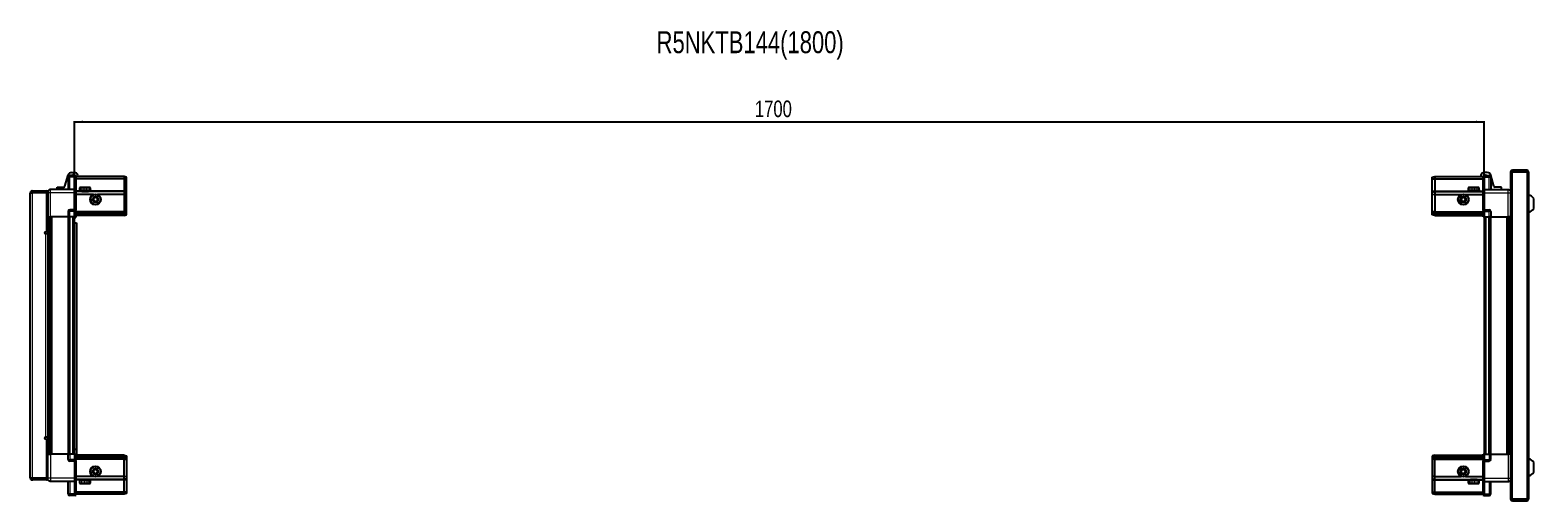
# Model space of a CAD drawing. Header units: millimetres. Extents: x 1256 to 6408, y -875 to 1815.
# Drawn here: x 3003 to 4816, y 1248 to 1815 of the extents above; entities that cross this region are included whole.
import ezdxf

# ---------------------------------------------------------------- set-up
doc = ezdxf.new("R2010")
doc.units = ezdxf.units.MM
doc.layers.add('FORMAT', color=7, linetype='Continuous')
doc.styles.add('SLDTEXTSTYLE0', font='TXT', dxfattribs={"width": 0.75})
doc.dimstyles.new('SLDDIMSTYLE0', dxfattribs={"dimtxt": 20, "dimasz": 10, "dimexe": 0, "dimexo": 0.0625, "dimgap": 5, "dimtad": 2, "dimdec": 1, "dimrnd": 1e-09, "dimzin": 12, "dimdsep": 46, "dimtxsty": 'SLDTEXTSTYLE0', "dimsah": 1, "dimcen": 0.09, "dimadec": 0, "dimazin": 3, "dimtfac": 1, "dimtofl": 0, "dimtmove": 0, "dimatfit": 3, "dimfxl": 0, "dimfrac": 2, "dimtolj": 1, "dimtzin": 12, "dimarcsym": 0})

# ---------------------------------------------------------------- blocks, each defined once
blk = doc.blocks.new('_D_5')
at = {"layer": 'FORMAT'}
for p, q in [((3056.5, 1590.1), (3056.5, 1705.6)), ((4756.5, 1590.1), (4756.5, 1705.6)), ((3056.5, 1704.6), (4756.5, 1704.6))]:
    blk.add_line(p, q, dxfattribs=at)
for points in [[(3056.5, 1704.6), (3066.5, 1703.1), (3066.5, 1706.1)], [(4756.5, 1704.6), (4746.5, 1706.1), (4746.5, 1703.1)]]:
    blk.add_solid(points, dxfattribs=at)
at = {"layer": 'FORMAT', "insert": (3876.9, 1730.4), "char_height": 20, "attachment_point": 1, "style": 'SLDTEXTSTYLE0'}
blk.add_mtext('1700', dxfattribs=at)

msp = doc.modelspace()

# ---------------------------------------------------------------- linework, layer by layer
at = {"color": 7, "linetype": 'Continuous', "lineweight": 25}
for p, q in [((3044.83, 1627.19), (3048.6, 1640.34)), ((3048.61, 1638.1), (3048.61, 1623.1)), ((3056.61, 1640.1), (3050.61, 1640.1)), ((3052.93, 1643.6), (3056.15, 1643.6)), ((3056.61, 1640.1), (3056.95, 1640.1)), ((3056.61, 1640.1), (3056.61, 1638.1)), ((3056.61, 1623.3), (3056.61, 1638.1)), ((3056.61, 1623.3), (3056.61, 1638.1)), ((3057.81, 1639.6), (3056.95, 1640.1)), ((3057.81, 1638.1), (3057.81, 1639.6)), ((3116.11, 1638.6), (3057.81, 1638.6)), ((3057.81, 1638.1), (3057.81, 1623.3)), ((3116.11, 1636.1), (3057.81, 1636.1)), ((3060.48, 1640.34), (3060.98, 1638.6)), ((3116.11, 1638.6), (3116.11, 1636.1)), ((3119.11, 1637.8), (3116.11, 1638.6)), ((3116.11, 1636.1), (3116.11, 1621.6)), ((3119.11, 1635.95), (3116.11, 1636.1)), ((3119.11, 1635.95), (3119.11, 1637.8)), ((3119.11, 1621.6), (3119.11, 1635.95)), ((4693.81, 1637.8), (4696.81, 1638.6)), ((4693.81, 1635.95), (4693.81, 1637.8)), ((4693.81, 1635.95), (4696.81, 1636.1)), ((4693.81, 1621.6), (4693.81, 1635.95)), ((4696.81, 1638.6), (4696.81, 1636.1)), ((4696.81, 1638.6), (4755.11, 1638.6)), ((4696.81, 1636.1), (4696.81, 1621.6)), ((4696.81, 1636.1), (4755.11, 1636.1)), ((4752.44, 1640.34), (4751.95, 1638.6)), ((4755.98, 1640.1), (4755.11, 1639.6)), ((4755.11, 1639.6), (4755.11, 1638.1)), ((4755.11, 1623.3), (4755.11, 1638.1)), ((4756.31, 1640.1), (4755.98, 1640.1)), ((4756.31, 1638.1), (4756.31, 1640.1)), ((4756.31, 1640.1), (4762.31, 1640.1)), ((4756.31, 1638.1), (4756.31, 1623.3)), ((4760, 1643.6), (4756.77, 1643.6)), ((4764.31, 1638.1), (4764.31, 1623.1)), ((4768.09, 1627.19), (4764.32, 1640.34)), ((4788.31, 1644.5), (4788.31, 1632.1)), ((4789.81, 1644.5), (4789.81, 1632.1)), ((4790.31, 1631.6), (4790.31, 1644.5)), ((4790.31, 1644.5), (4807.71, 1644.5)), ((4807.71, 1646.6), (4790.41, 1646.6)), ((4807.71, 1645.1), (4790.41, 1645.1)), ((4807.71, 1645.1), (4807.71, 1646.6)), ((4807.71, 1644.5), (4809.81, 1644.5)), ((4809.81, 1644.5), (4809.81, 1249.7)), ((3003.11, 1614.74), (3002.81, 1614.74)), ((3002.81, 1603.17), (3002.81, 1614.74)), ((3004.61, 1619.25), (3003.11, 1619.25)), ((3003.11, 1618.75), (3003.11, 1619.25)), ((3003.11, 1275.45), (3003.11, 1618.75)), ((3005.21, 1619.85), (3005.21, 1621.35)), ((3005.21, 1621.35), (3006.11, 1621.35)), ((3005.21, 1619.85), (3006.11, 1619.85)), ((3005.21, 1619.35), (3022.61, 1619.35)), ((3006.11, 1619.85), (3006.11, 1621.35)), ((3006.11, 1621.35), (3022.61, 1621.35)), ((3006.11, 1619.85), (3022.61, 1619.85)), ((3022.61, 1619.85), (3022.61, 1621.35)), ((3024.11, 1619.35), (3022.61, 1619.35)), ((3022.61, 1619.35), (3022.61, 1571.85)), ((3024.11, 1619.1), (3024.11, 1590.1)), ((3056.61, 1623.1), (3027.61, 1623.1)), ((3035.66, 1623.1), (3035.66, 1626.1)), ((3035.66, 1626.1), (3043.39, 1626.1)), ((3056.61, 1623.1), (3056.61, 1623.3)), ((3056.61, 1623.1), (3057.81, 1623.1)), ((3056.61, 1619.1), (3056.61, 1623.1)), ((3056.61, 1598.8), (3056.61, 1619.1)), ((3057.81, 1623.3), (3057.81, 1623.1)), ((3057.81, 1623.1), (3057.81, 1619.1)), ((3116.11, 1620.6), (3057.81, 1620.6)), ((3057.81, 1619.1), (3057.81, 1598.8)), ((3079.11, 1617.1), (3057.81, 1617.1)), ((3062.61, 1625), (3062.61, 1622.6)), ((3062.61, 1622.6), (3062.61, 1622.1)), ((3062.61, 1622.1), (3062.75, 1622.1)), ((3062.94, 1622.6), (3062.75, 1622.6)), ((3062.75, 1622.6), (3062.75, 1622.1)), ((3062.75, 1622.1), (3062.94, 1622.1)), ((3062.94, 1622.6), (3062.94, 1622.1)), ((3062.94, 1622.1), (3063.46, 1622.1)), ((3063.41, 1625.8), (3070.58, 1625.8)), ((3063.86, 1622.6), (3063.46, 1622.6)), ((3063.46, 1622.6), (3063.46, 1622.1)), ((3063.46, 1622.1), (3063.86, 1622.1)), ((3063.86, 1622.6), (3063.86, 1622.1)), ((3063.86, 1622.1), (3064.73, 1622.1)), ((3064.71, 1622.1), (3064.71, 1622)), ((3064.71, 1622), (3073.51, 1622)), ((3065.31, 1622.6), (3064.73, 1622.6)), ((3064.73, 1622.6), (3064.73, 1622.1)), ((3064.73, 1622.1), (3065.31, 1622.1)), ((3065.11, 1621.6), (3065.8, 1621.12)), ((3065.11, 1621.6), (3070.14, 1621.6)), ((3065.8, 1621.12), (3065.11, 1620.64)), ((3065.11, 1620.64), (3065.11, 1620.6)), ((3065.11, 1620.64), (3070.14, 1620.64)), ((3065.31, 1622.6), (3065.31, 1622.1)), ((3065.31, 1622.1), (3066.43, 1622.1)), ((3065.8, 1621.12), (3069.96, 1621.12)), ((3067.12, 1622.6), (3066.43, 1622.6)), ((3066.43, 1622.6), (3066.43, 1622.1)), ((3066.43, 1622.1), (3067.12, 1622.1)), ((3067.12, 1622.6), (3067.12, 1622.1)), ((3067.12, 1622.1), (3068.39, 1622.1)), ((3069.13, 1622.6), (3068.39, 1622.6)), ((3068.39, 1622.6), (3068.39, 1622.1)), ((3068.39, 1622.1), (3068.63, 1622.1)), ((3068.63, 1622.6), (3068.63, 1622.1)), ((3069.12, 1622.6), (3069.12, 1622.1)), ((3069.12, 1622.1), (3069.13, 1622.1)), ((3069.13, 1622.6), (3069.13, 1622.1)), ((3069.13, 1622.1), (3070.43, 1622.1)), ((3069.96, 1621.12), (3072.42, 1621.12)), ((3070.14, 1621.6), (3073.11, 1621.6)), ((3070.14, 1620.64), (3073.11, 1620.64)), ((3071.14, 1622.6), (3070.43, 1622.6)), ((3070.43, 1622.6), (3070.43, 1622.1)), ((3070.48, 1622.6), (3070.48, 1622.1)), ((3070.48, 1622.1), (3071.14, 1622.1)), ((3070.58, 1625.8), (3074.81, 1625.8)), ((3071.14, 1622.6), (3071.14, 1622.1)), ((3071.14, 1622.1), (3072.33, 1622.1)), ((3072.95, 1622.6), (3072.33, 1622.6)), ((3072.33, 1622.6), (3072.33, 1622.1)), ((3072.33, 1622.1), (3072.95, 1622.1)), ((3072.42, 1621.12), (3073.11, 1621.6)), ((3073.11, 1620.64), (3072.42, 1621.12)), ((3072.95, 1622.6), (3072.95, 1622.1)), ((3072.95, 1622.1), (3073.92, 1622.1)), ((3073.11, 1620.6), (3073.11, 1620.64)), ((3073.51, 1622), (3073.51, 1622.1)), ((3074.38, 1622.6), (3073.92, 1622.6)), ((3073.92, 1622.6), (3073.92, 1622.1)), ((3073.92, 1622.1), (3074.38, 1622.1)), ((3074.38, 1622.6), (3074.38, 1622.1)), ((3074.38, 1622.1), (3075.03, 1622.1)), ((3075.3, 1622.6), (3075.03, 1622.6)), ((3075.03, 1622.6), (3075.03, 1622.1)), ((3075.03, 1622.1), (3075.3, 1622.1)), ((3075.3, 1622.6), (3075.3, 1622.1)), ((3075.3, 1622.1), (3075.57, 1622.1)), ((3075.61, 1622.6), (3075.57, 1622.6)), ((3075.57, 1622.6), (3075.57, 1622.1)), ((3075.57, 1622.1), (3075.61, 1622.1)), ((3075.61, 1622.6), (3075.61, 1625)), ((3075.61, 1622.6), (3075.61, 1622.1)), ((3116.11, 1617.1), (3084.11, 1617.1)), ((3116.11, 1621.6), (3116.11, 1620.6)), ((3116.11, 1620.6), (3116.11, 1617.1)), ((3119.11, 1619.8), (3116.11, 1620.6)), ((3116.11, 1617.1), (3116.11, 1596.6)), ((3116.11, 1617.1), (3119.11, 1616.77)), ((3119.11, 1619.8), (3119.11, 1621.6)), ((3119.11, 1616.77), (3119.11, 1619.8)), ((3119.11, 1596.6), (3119.11, 1616.77)), ((4693.81, 1619.8), (4693.81, 1621.6)), ((4693.81, 1619.8), (4696.81, 1620.6)), ((4693.81, 1616.77), (4693.81, 1619.8)), ((4696.81, 1617.1), (4693.81, 1616.77)), ((4693.81, 1596.6), (4693.81, 1616.77)), ((4696.81, 1621.6), (4696.81, 1620.6)), ((4696.81, 1620.6), (4696.81, 1617.1)), ((4696.81, 1620.6), (4755.11, 1620.6)), ((4696.81, 1617.1), (4696.81, 1596.6)), ((4696.81, 1617.1), (4728.81, 1617.1)), ((4733.81, 1617.1), (4755.11, 1617.1)), ((4737.31, 1625), (4737.31, 1622.1)), ((4737.31, 1622.1), (4737.35, 1622.1)), ((4737.47, 1622.6), (4737.35, 1622.6)), ((4737.35, 1622.6), (4737.35, 1622.1)), ((4737.35, 1622.1), (4737.47, 1622.1)), ((4737.47, 1622.6), (4737.47, 1622.1)), ((4737.47, 1622.1), (4737.88, 1622.1)), ((4738.22, 1622.6), (4737.88, 1622.6)), ((4737.88, 1622.6), (4737.88, 1622.1)), ((4737.88, 1622.1), (4738.22, 1622.1)), ((4738.11, 1625.8), (4749.51, 1625.8)), ((4738.22, 1622.6), (4738.22, 1622.1)), ((4738.22, 1622.1), (4738.99, 1622.1)), ((4739.52, 1622.6), (4738.99, 1622.6)), ((4738.99, 1622.6), (4738.99, 1622.1)), ((4738.99, 1622.1), (4739.52, 1622.1)), ((4739.41, 1622.1), (4739.41, 1622)), ((4739.41, 1622), (4748.21, 1622)), ((4739.52, 1622.6), (4739.52, 1622.1)), ((4739.52, 1622.1), (4740.57, 1622.1)), ((4739.81, 1621.6), (4740.5, 1621.12)), ((4739.81, 1621.6), (4747.81, 1621.6)), ((4740.5, 1621.12), (4739.81, 1620.64)), ((4739.81, 1620.64), (4739.81, 1620.6)), ((4739.81, 1620.64), (4747.81, 1620.64)), ((4740.5, 1621.12), (4747.12, 1621.12)), ((4741.23, 1622.6), (4740.57, 1622.6)), ((4740.57, 1622.6), (4740.57, 1622.1)), ((4740.57, 1622.1), (4741.23, 1622.1)), ((4741.23, 1622.6), (4741.23, 1622.1)), ((4741.23, 1622.1), (4742.47, 1622.1)), ((4743.2, 1622.6), (4742.47, 1622.6)), ((4742.47, 1622.6), (4742.47, 1622.1)), ((4742.47, 1622.1), (4742.91, 1622.1)), ((4742.91, 1622.6), (4742.91, 1622.1)), ((4743.2, 1622.6), (4743.2, 1622.1)), ((4743.2, 1622.1), (4744.5, 1622.1)), ((4745.23, 1622.6), (4744.5, 1622.6)), ((4744.5, 1622.6), (4744.5, 1622.1)), ((4744.77, 1622.6), (4744.77, 1622.1)), ((4744.77, 1622.1), (4745.23, 1622.1)), ((4745.23, 1622.6), (4745.23, 1622.1)), ((4745.23, 1622.1), (4746.47, 1622.1)), ((4747.12, 1622.6), (4746.47, 1622.6)), ((4746.47, 1622.6), (4746.47, 1622.1)), ((4746.47, 1622.1), (4747.12, 1622.1)), ((4747.12, 1622.6), (4747.12, 1622.1)), ((4747.12, 1622.1), (4748.17, 1622.1)), ((4747.12, 1621.12), (4747.81, 1621.6)), ((4747.81, 1620.64), (4747.12, 1621.12)), ((4747.81, 1620.6), (4747.81, 1620.64)), ((4748.69, 1622.6), (4748.17, 1622.6)), ((4748.17, 1622.6), (4748.17, 1622.1)), ((4748.17, 1622.1), (4748.69, 1622.1)), ((4748.21, 1622), (4748.21, 1622.1)), ((4748.69, 1622.6), (4748.69, 1622.1)), ((4748.69, 1622.1), (4749.45, 1622.1)), ((4749.78, 1622.6), (4749.45, 1622.6)), ((4749.45, 1622.6), (4749.45, 1622.1)), ((4749.45, 1622.1), (4749.78, 1622.1)), ((4749.78, 1622.6), (4749.78, 1622.1)), ((4749.78, 1622.1), (4750.17, 1622.1)), ((4750.28, 1622.6), (4750.17, 1622.6)), ((4750.17, 1622.6), (4750.17, 1622.1)), ((4750.17, 1622.1), (4750.28, 1622.1)), ((4750.28, 1622.6), (4750.28, 1622.1)), ((4750.28, 1622.1), (4750.31, 1622.1)), ((4750.31, 1622.1), (4750.31, 1625)), ((4755.11, 1623.1), (4755.11, 1623.3)), ((4756.31, 1623.1), (4755.11, 1623.1)), ((4755.11, 1619.1), (4755.11, 1623.1)), ((4755.11, 1598.8), (4755.11, 1619.1)), ((4756.31, 1623.3), (4756.31, 1623.1)), ((4756.31, 1623.1), (4756.31, 1619.1)), ((4756.31, 1623.1), (4785.31, 1623.1)), ((4756.31, 1619.1), (4756.31, 1598.8)), ((4777.26, 1626.1), (4769.53, 1626.1)), ((4777.26, 1623.1), (4777.26, 1626.1)), ((4788.21, 1631.6), (4788.21, 1262.6)), ((4788.21, 1631.6), (4790.31, 1631.6)), ((4788.31, 1632.1), (4789.81, 1632.1)), ((3002.81, 1603.17), (3003.11, 1603.17)), ((3048.61, 1596.6), (3048.61, 1590.1)), ((3056.61, 1598.6), (3050.61, 1598.6)), ((3056.61, 1598.6), (3056.61, 1598.8)), ((3056.61, 1598.6), (3056.61, 1596.6)), ((3056.61, 1598.6), (3057.81, 1598.6)), ((3056.61, 1590.1), (3056.61, 1596.6)), ((3056.61, 1590.1), (3056.61, 1596.6)), ((3056.95, 1590.1), (3056.95, 1596.6)), ((3057.81, 1598.8), (3057.81, 1598.6)), ((3057.81, 1597.93), (3057.81, 1598.6)), ((3057.81, 1597.93), (3057.81, 1590.1)), ((3116.11, 1596.6), (3116.11, 1595.6)), ((3119.11, 1594.8), (3119.11, 1596.6)), ((4693.81, 1594.8), (4693.81, 1596.6)), ((4696.81, 1596.6), (4696.81, 1595.6)), ((4755.11, 1598.6), (4755.11, 1598.8)), ((4756.31, 1598.6), (4755.11, 1598.6)), ((4755.11, 1598.6), (4755.11, 1597.93)), ((4755.11, 1590.1), (4755.11, 1597.93)), ((4755.98, 1596.6), (4755.98, 1590.1)), ((4756.31, 1598.8), (4756.31, 1598.6)), ((4756.31, 1596.6), (4756.31, 1598.6)), ((4756.31, 1596.6), (4756.31, 1598.6)), ((4756.31, 1598.6), (4762.31, 1598.6)), ((4756.31, 1596.6), (4756.31, 1590.1)), ((4764.31, 1596.6), (4764.31, 1590.1)), ((4816.41, 1600.1), (4816.41, 1612.1)), ((3022.61, 1592.85), (3024.11, 1592.85)), ((3024.11, 1590.1), (3022.61, 1590.1)), ((3024.76, 1304.1), (3024.76, 1590.1)), ((3026.55, 1590.1), (3026.55, 1304.1)), ((3026.59, 1590.1), (3026.59, 1304.1)), ((3048.61, 1590.1), (3027.61, 1590.1)), ((3048.61, 1590.1), (3050.61, 1590.1)), ((3049.26, 1304.1), (3049.26, 1590.1)), ((3056.61, 1590.1), (3050.61, 1590.1)), ((3056.46, 1304.1), (3056.46, 1590.1)), ((3056.46, 1583.1), (3058.96, 1583.1)), ((3056.61, 1590.1), (3056.95, 1590.1)), ((3056.61, 1590.1), (3056.61, 1590.1)), ((3057.81, 1590.1), (3056.95, 1590.1)), ((3056.95, 1590.1), (3056.95, 1590.1)), ((3116.11, 1595.6), (3057.81, 1595.6)), ((3116.11, 1594.6), (3057.81, 1594.6)), ((3116.11, 1593.1), (3057.81, 1593.1)), ((3116.11, 1591.6), (3057.81, 1591.6)), ((3058.96, 1583.1), (3058.96, 1309.6)), ((3116.11, 1595.6), (3116.11, 1594.6)), ((3116.11, 1595.6), (3119.11, 1594.8)), ((3116.11, 1594.6), (3116.11, 1593.1)), ((3116.11, 1594.6), (3119.11, 1594.06)), ((3116.11, 1593.1), (3119.11, 1593.56)), ((3116.11, 1593.1), (3116.11, 1591.6)), ((3116.11, 1591.6), (3119.11, 1592.41)), ((3119.11, 1594.06), (3119.11, 1594.8)), ((3119.11, 1593.56), (3119.11, 1594.06)), ((3119.11, 1592.41), (3119.11, 1593.56)), ((4696.81, 1595.6), (4693.81, 1594.8)), ((4693.81, 1594.06), (4693.81, 1594.8)), ((4696.81, 1594.6), (4693.81, 1594.06)), ((4693.81, 1593.56), (4693.81, 1594.06)), ((4696.81, 1593.1), (4693.81, 1593.56)), ((4693.81, 1592.41), (4693.81, 1593.56)), ((4696.81, 1591.6), (4693.81, 1592.41)), ((4696.81, 1595.6), (4696.81, 1594.6)), ((4696.81, 1595.6), (4755.11, 1595.6)), ((4696.81, 1594.6), (4755.11, 1594.6)), ((4696.81, 1594.6), (4696.81, 1593.1)), ((4696.81, 1593.1), (4755.11, 1593.1)), ((4696.81, 1593.1), (4696.81, 1591.6)), ((4696.81, 1591.6), (4755.11, 1591.6)), ((4755.98, 1590.1), (4755.11, 1590.1)), ((4756.31, 1590.1), (4755.98, 1590.1)), ((4756.31, 1590.1), (4762.31, 1590.1)), ((4756.46, 1590.1), (4756.46, 1304.1)), ((4764.31, 1590.1), (4762.31, 1590.1)), ((4763.66, 1590.1), (4763.66, 1304.1)), ((4764.31, 1590.1), (4785.31, 1590.1)), ((4786.33, 1304.1), (4786.33, 1590.1)), ((4786.37, 1304.1), (4786.37, 1590.1)), ((4788.16, 1590.1), (4788.16, 1304.1)), ((3022.61, 1571.85), (3021.26, 1571.85)), ((3021.26, 1569.85), (3022.01, 1569.85)), ((3022.01, 1569.85), (3024.11, 1569.85)), ((3024.11, 1569.85), (3024.11, 1324.35)), ((3022.01, 1324.35), (3021.26, 1324.35)), ((3024.11, 1324.35), (3022.01, 1324.35)), ((3021.26, 1322.35), (3022.61, 1322.35)), ((3022.61, 1322.35), (3022.61, 1274.85)), ((3058.96, 1309.6), (3056.46, 1309.6)), ((3058.96, 1309.6), (3058.96, 1302.6)), ((3003.11, 1291.04), (3002.81, 1291.04)), ((3002.81, 1281.36), (3002.81, 1291.04)), ((3024.11, 1304.1), (3022.61, 1304.1)), ((3024.11, 1301.35), (3022.61, 1301.35)), ((3024.11, 1275.1), (3024.11, 1304.1)), ((3048.61, 1304.1), (3027.61, 1304.1)), ((3048.61, 1297.6), (3048.61, 1304.1)), ((3048.61, 1304.1), (3050.61, 1304.1)), ((3056.61, 1304.1), (3050.61, 1304.1)), ((3056.61, 1295.6), (3050.61, 1295.6)), ((3056.61, 1297.6), (3056.61, 1304.1)), ((3056.61, 1304.1), (3056.95, 1304.1)), ((3056.61, 1297.6), (3056.61, 1295.6)), ((3056.61, 1297.6), (3056.61, 1295.6)), ((3056.61, 1295.6), (3057.81, 1295.6)), ((3056.61, 1295.4), (3056.61, 1295.6)), ((3056.61, 1275.1), (3056.61, 1295.4)), ((3056.95, 1297.6), (3056.95, 1304.1)), ((3056.95, 1304.1), (3057.81, 1304.1)), ((3057.81, 1304.1), (3057.81, 1296.28)), ((3116.11, 1302.6), (3057.81, 1302.6)), ((3116.11, 1301.1), (3057.81, 1301.1)), ((3116.11, 1299.6), (3057.81, 1299.6)), ((3116.11, 1298.6), (3057.81, 1298.6)), ((3057.81, 1295.6), (3057.81, 1296.28)), ((3057.81, 1295.6), (3057.81, 1295.4)), ((3057.81, 1295.4), (3057.81, 1275.1)), ((3116.11, 1301.1), (3116.11, 1302.6)), ((3116.11, 1302.6), (3119.11, 1301.8)), ((3116.11, 1299.6), (3116.11, 1301.1)), ((3116.11, 1301.1), (3119.11, 1300.65)), ((3116.11, 1299.6), (3119.11, 1300.15)), ((3116.11, 1298.6), (3116.11, 1299.6)), ((3116.11, 1298.6), (3119.11, 1299.41)), ((3116.11, 1297.6), (3116.11, 1298.6)), ((3116.11, 1277.1), (3116.11, 1297.6)), ((3119.11, 1301.8), (3119.11, 1300.65)), ((3119.11, 1300.65), (3119.11, 1300.15)), ((3119.11, 1300.15), (3119.11, 1299.41)), ((3119.11, 1299.41), (3119.11, 1297.6)), ((3119.11, 1297.6), (3119.11, 1277.44)), ((4696.81, 1302.6), (4693.81, 1301.8)), ((4693.81, 1301.8), (4693.81, 1300.65)), ((4696.81, 1301.1), (4693.81, 1300.65)), ((4693.81, 1300.65), (4693.81, 1300.15)), ((4696.81, 1299.6), (4693.81, 1300.15)), ((4693.81, 1300.15), (4693.81, 1299.41)), ((4696.81, 1298.6), (4693.81, 1299.41)), ((4693.81, 1299.41), (4693.81, 1297.6)), ((4693.81, 1297.6), (4693.81, 1277.44)), ((4696.81, 1301.1), (4696.81, 1302.6)), ((4696.81, 1302.6), (4755.11, 1302.6)), ((4696.81, 1299.6), (4696.81, 1301.1)), ((4696.81, 1301.1), (4755.11, 1301.1)), ((4696.81, 1299.6), (4755.11, 1299.6)), ((4696.81, 1298.6), (4696.81, 1299.6)), ((4696.81, 1298.6), (4755.11, 1298.6)), ((4696.81, 1297.6), (4696.81, 1298.6)), ((4696.81, 1277.1), (4696.81, 1297.6)), ((4755.11, 1296.28), (4755.11, 1304.1)), ((4755.11, 1304.1), (4755.98, 1304.1)), ((4755.11, 1296.28), (4755.11, 1295.6)), ((4756.31, 1295.6), (4755.11, 1295.6)), ((4755.11, 1295.4), (4755.11, 1295.6)), ((4755.11, 1275.1), (4755.11, 1295.4)), ((4755.98, 1304.1), (4755.98, 1304.1)), ((4755.98, 1304.1), (4755.98, 1297.6)), ((4756.31, 1304.1), (4755.98, 1304.1)), ((4756.31, 1304.1), (4756.31, 1297.6)), ((4756.31, 1304.1), (4756.31, 1304.1)), ((4756.31, 1304.1), (4756.31, 1297.6)), ((4756.31, 1304.1), (4762.31, 1304.1)), ((4756.31, 1295.6), (4756.31, 1297.6)), ((4756.31, 1295.6), (4756.31, 1295.4)), ((4756.31, 1295.6), (4762.31, 1295.6)), ((4756.31, 1295.4), (4756.31, 1275.1)), ((4764.31, 1304.1), (4762.31, 1304.1)), ((4764.31, 1297.6), (4764.31, 1304.1)), ((4764.31, 1304.1), (4785.31, 1304.1)), ((4816.41, 1282.1), (4816.41, 1294.1)), ((3002.81, 1279.47), (3002.81, 1281.36)), ((3002.81, 1279.47), (3003.11, 1279.47)), ((3003.11, 1274.95), (3003.11, 1275.45)), ((3004.61, 1274.95), (3003.11, 1274.95)), ((3022.61, 1274.85), (3005.21, 1274.85)), ((3005.21, 1274.35), (3005.21, 1272.85)), ((3005.21, 1274.35), (3006.11, 1274.35)), ((3005.21, 1272.85), (3006.11, 1272.85)), ((3006.11, 1274.35), (3006.11, 1272.85)), ((3022.61, 1274.35), (3006.11, 1274.35)), ((3022.61, 1272.85), (3006.11, 1272.85)), ((3022.61, 1274.85), (3024.11, 1274.85)), ((3022.61, 1274.35), (3022.61, 1272.85)), ((3056.61, 1271.1), (3027.61, 1271.1)), ((3048.61, 1256.1), (3048.61, 1271.1)), ((3056.61, 1271.1), (3056.61, 1275.1)), ((3056.61, 1271.1), (3057.81, 1271.1)), ((3056.61, 1270.9), (3056.61, 1271.1)), ((3056.61, 1256.1), (3056.61, 1270.9)), ((3079.11, 1277.1), (3057.81, 1277.1)), ((3057.81, 1275.1), (3057.81, 1271.1)), ((3116.11, 1273.6), (3057.81, 1273.6)), ((3057.81, 1271.1), (3057.81, 1270.9)), ((3057.81, 1270.9), (3057.81, 1256.1)), ((3062.61, 1272.1), (3062.61, 1269.2)), ((3062.71, 1272.1), (3062.61, 1272.1)), ((3062.71, 1271.6), (3062.71, 1272.1)), ((3062.87, 1272.1), (3062.71, 1272.1)), ((3062.71, 1271.6), (3062.87, 1271.6)), ((3062.87, 1271.6), (3062.87, 1272.1)), ((3063.36, 1272.1), (3062.87, 1272.1)), ((3063.36, 1271.6), (3063.36, 1272.1)), ((3063.75, 1272.1), (3063.36, 1272.1)), ((3063.36, 1271.6), (3063.75, 1271.6)), ((3063.75, 1271.6), (3063.75, 1272.1)), ((3064.58, 1272.1), (3063.75, 1272.1)), ((3064.58, 1271.6), (3064.58, 1272.1)), ((3065.14, 1272.1), (3064.58, 1272.1)), ((3064.58, 1271.6), (3065.14, 1271.6)), ((3064.71, 1272.2), (3064.71, 1272.1)), ((3070.11, 1272.2), (3064.71, 1272.2)), ((3065.11, 1273.6), (3065.11, 1273.57)), ((3065.11, 1273.57), (3065.8, 1273.09)), ((3065.22, 1273.57), (3065.11, 1273.57)), ((3065.8, 1273.09), (3065.11, 1272.6)), ((3065.22, 1272.6), (3065.11, 1272.6)), ((3065.14, 1271.6), (3065.14, 1272.1)), ((3066.25, 1272.1), (3065.14, 1272.1)), ((3073.11, 1273.57), (3065.22, 1273.57)), ((3073.11, 1272.6), (3065.22, 1272.6)), ((3065.89, 1273.09), (3065.8, 1273.09)), ((3072.42, 1273.09), (3065.89, 1273.09)), ((3066.25, 1271.6), (3066.25, 1272.1)), ((3066.93, 1272.1), (3066.25, 1272.1)), ((3066.25, 1271.6), (3066.93, 1271.6)), ((3066.93, 1271.6), (3066.93, 1272.1)), ((3068.19, 1272.1), (3066.93, 1272.1)), ((3068.19, 1271.6), (3068.19, 1272.1)), ((3068.49, 1272.1), (3068.19, 1272.1)), ((3068.19, 1271.6), (3068.93, 1271.6)), ((3068.49, 1271.6), (3068.49, 1272.1)), ((3068.93, 1271.6), (3068.93, 1272.1)), ((3070.22, 1272.1), (3068.93, 1272.1)), ((3073.51, 1272.2), (3070.11, 1272.2)), ((3070.22, 1271.6), (3070.22, 1272.1)), ((3070.22, 1271.6), (3070.94, 1271.6)), ((3070.35, 1271.6), (3070.35, 1272.1)), ((3070.94, 1272.1), (3070.35, 1272.1)), ((3070.94, 1271.6), (3070.94, 1272.1)), ((3072.15, 1272.1), (3070.94, 1272.1)), ((3072.15, 1271.6), (3072.15, 1272.1)), ((3072.78, 1272.1), (3072.15, 1272.1)), ((3072.15, 1271.6), (3072.78, 1271.6)), ((3072.42, 1273.09), (3073.11, 1273.57)), ((3073.11, 1272.6), (3072.42, 1273.09)), ((3072.78, 1271.6), (3072.78, 1272.1)), ((3073.78, 1272.1), (3072.78, 1272.1)), ((3073.11, 1273.57), (3073.11, 1273.6)), ((3073.51, 1272.1), (3073.51, 1272.2)), ((3073.78, 1271.6), (3073.78, 1272.1)), ((3074.26, 1272.1), (3073.78, 1272.1)), ((3073.78, 1271.6), (3074.26, 1271.6)), ((3074.26, 1271.6), (3074.26, 1272.1)), ((3074.95, 1272.1), (3074.26, 1272.1)), ((3074.95, 1271.6), (3074.95, 1272.1)), ((3075.23, 1272.1), (3074.95, 1272.1)), ((3074.95, 1271.6), (3075.23, 1271.6)), ((3075.23, 1271.6), (3075.23, 1272.1)), ((3075.55, 1272.1), (3075.23, 1272.1)), ((3075.55, 1271.6), (3075.55, 1272.1)), ((3075.61, 1272.1), (3075.55, 1272.1)), ((3075.55, 1271.6), (3075.61, 1271.6)), ((3075.61, 1269.2), (3075.61, 1272.1)), ((3075.61, 1271.6), (3075.61, 1272.1)), ((3075.61, 1272.1), (3075.61, 1272.1)), ((3116.11, 1277.1), (3084.11, 1277.1)), ((3116.11, 1277.1), (3119.11, 1277.44)), ((3116.11, 1273.6), (3116.11, 1277.1)), ((3119.11, 1274.41), (3116.11, 1273.6)), ((3116.11, 1272.6), (3116.11, 1273.6)), ((3116.11, 1258.1), (3116.11, 1272.6)), ((3119.11, 1277.44), (3119.11, 1274.41)), ((3119.11, 1274.41), (3119.11, 1272.6)), ((3119.11, 1272.6), (3119.11, 1258.26)), ((4696.81, 1277.1), (4693.81, 1277.44)), ((4693.81, 1277.44), (4693.81, 1274.41)), ((4693.81, 1274.41), (4696.81, 1273.6)), ((4693.81, 1274.41), (4693.81, 1272.6)), ((4693.81, 1272.6), (4693.81, 1258.26)), ((4696.81, 1277.1), (4728.81, 1277.1)), ((4696.81, 1273.6), (4696.81, 1277.1)), ((4696.81, 1273.6), (4755.11, 1273.6)), ((4696.81, 1272.6), (4696.81, 1273.6)), ((4696.81, 1258.1), (4696.81, 1272.6)), ((4733.81, 1277.1), (4755.11, 1277.1)), ((4737.31, 1272.1), (4737.31, 1269.2)), ((4737.33, 1272.1), (4737.31, 1272.1)), ((4737.33, 1271.6), (4737.33, 1272.1)), ((4737.43, 1272.1), (4737.33, 1272.1)), ((4737.33, 1271.6), (4737.43, 1271.6)), ((4737.43, 1271.6), (4737.43, 1272.1)), ((4737.8, 1272.1), (4737.43, 1272.1)), ((4737.8, 1271.6), (4737.8, 1272.1)), ((4738.12, 1272.1), (4737.8, 1272.1)), ((4737.8, 1271.6), (4738.12, 1271.6)), ((4738.12, 1271.6), (4738.12, 1272.1)), ((4738.86, 1272.1), (4738.12, 1272.1)), ((4738.86, 1271.6), (4738.86, 1272.1)), ((4739.37, 1272.1), (4738.86, 1272.1)), ((4738.86, 1271.6), (4739.37, 1271.6)), ((4739.37, 1271.6), (4739.37, 1272.1)), ((4740.4, 1272.1), (4739.37, 1272.1)), ((4739.41, 1272.2), (4739.41, 1272.1)), ((4748.21, 1272.2), (4739.41, 1272.2)), ((4739.81, 1273.6), (4739.81, 1273.57)), ((4739.81, 1273.57), (4740.5, 1273.09)), ((4747.81, 1273.57), (4739.81, 1273.57)), ((4740.5, 1273.09), (4739.81, 1272.6)), ((4747.81, 1272.6), (4739.81, 1272.6)), ((4740.4, 1271.6), (4740.4, 1272.1)), ((4741.05, 1272.1), (4740.4, 1272.1)), ((4740.4, 1271.6), (4741.05, 1271.6)), ((4747.12, 1273.09), (4740.5, 1273.09)), ((4741.05, 1271.6), (4741.05, 1272.1)), ((4742.28, 1272.1), (4741.05, 1272.1)), ((4742.28, 1271.6), (4742.28, 1272.1)), ((4742.77, 1272.1), (4742.28, 1272.1)), ((4742.28, 1271.6), (4743, 1271.6)), ((4742.77, 1271.6), (4742.77, 1272.1)), ((4743, 1271.6), (4743, 1272.1)), ((4744.3, 1272.1), (4743, 1272.1)), ((4744.3, 1271.6), (4744.3, 1272.1)), ((4744.3, 1271.6), (4745.04, 1271.6)), ((4744.64, 1271.6), (4744.64, 1272.1)), ((4745.04, 1272.1), (4744.64, 1272.1)), ((4745.04, 1271.6), (4745.04, 1272.1)), ((4746.28, 1272.1), (4745.04, 1272.1)), ((4746.28, 1271.6), (4746.28, 1272.1)), ((4746.95, 1272.1), (4746.28, 1272.1)), ((4746.28, 1271.6), (4746.95, 1271.6)), ((4746.95, 1271.6), (4746.95, 1272.1)), ((4748.02, 1272.1), (4746.95, 1272.1)), ((4747.12, 1273.09), (4747.81, 1273.57)), ((4747.81, 1272.6), (4747.12, 1273.09)), ((4747.81, 1273.57), (4747.81, 1273.6)), ((4748.02, 1271.6), (4748.02, 1272.1)), ((4748.55, 1272.1), (4748.02, 1272.1)), ((4748.02, 1271.6), (4748.55, 1271.6)), ((4748.21, 1272.1), (4748.21, 1272.2)), ((4748.55, 1271.6), (4748.55, 1272.1)), ((4749.34, 1272.1), (4748.55, 1272.1)), ((4749.34, 1271.6), (4749.34, 1272.1)), ((4749.7, 1272.1), (4749.34, 1272.1)), ((4749.34, 1271.6), (4749.7, 1271.6)), ((4749.7, 1271.6), (4749.7, 1272.1)), ((4750.13, 1272.1), (4749.7, 1272.1)), ((4750.13, 1271.6), (4750.13, 1272.1)), ((4750.26, 1272.1), (4750.13, 1272.1)), ((4750.13, 1271.6), (4750.26, 1271.6)), ((4750.26, 1271.6), (4750.26, 1272.1)), ((4750.31, 1272.1), (4750.26, 1272.1)), ((4750.31, 1269.2), (4750.31, 1272.1)), ((4755.11, 1271.1), (4755.11, 1275.1)), ((4756.31, 1271.1), (4755.11, 1271.1)), ((4755.11, 1270.9), (4755.11, 1271.1)), ((4755.11, 1256.1), (4755.11, 1270.9)), ((4756.31, 1275.1), (4756.31, 1271.1)), ((4756.31, 1271.1), (4756.31, 1270.9)), ((4756.31, 1271.1), (4785.31, 1271.1)), ((4756.31, 1270.9), (4756.31, 1256.1)), ((4756.31, 1270.9), (4756.31, 1256.1)), ((4764.31, 1256.1), (4764.31, 1271.1)), ((3056.61, 1254.1), (3050.61, 1254.1)), ((3056.61, 1256.1), (3056.61, 1254.1)), ((3056.61, 1254.1), (3056.95, 1254.1)), ((3056.61, 1254.1), (3056.61, 1254.1)), ((3056.61, 1254.1), (3056.95, 1254.1)), ((3056.95, 1254.1), (3057.81, 1254.6)), ((3056.95, 1254.1), (3057.81, 1254.6)), ((3116.11, 1258.1), (3057.81, 1258.1)), ((3057.81, 1254.6), (3057.81, 1256.1)), ((3116.11, 1255.6), (3057.81, 1255.6)), ((3063.56, 1268.4), (3063.41, 1268.4)), ((3074.81, 1268.4), (3063.56, 1268.4)), ((3119.11, 1258.26), (3116.11, 1258.1)), ((3116.11, 1255.6), (3116.11, 1258.1)), ((3119.11, 1256.41), (3116.11, 1255.6)), ((3119.11, 1258.26), (3119.11, 1256.41)), ((4693.81, 1258.26), (4696.81, 1258.1)), ((4693.81, 1258.26), (4693.81, 1256.41)), ((4693.81, 1256.41), (4696.81, 1255.6)), ((4696.81, 1258.1), (4755.11, 1258.1)), ((4696.81, 1255.6), (4696.81, 1258.1)), ((4696.81, 1255.6), (4755.11, 1255.6)), ((4749.51, 1268.4), (4738.11, 1268.4)), ((4755.11, 1256.1), (4755.11, 1254.6)), ((4755.11, 1254.6), (4755.98, 1254.1)), ((4756.31, 1254.1), (4755.98, 1254.1)), ((4756.31, 1254.1), (4756.31, 1256.1)), ((4756.31, 1254.1), (4762.31, 1254.1)), ((4790.31, 1262.6), (4788.21, 1262.6)), ((4788.31, 1262.1), (4788.31, 1249.7)), ((4788.31, 1262.1), (4789.81, 1262.1)), ((4789.81, 1262.1), (4789.81, 1249.7)), ((4790.31, 1249.7), (4790.31, 1262.6)), ((4807.71, 1249.7), (4790.31, 1249.7)), ((4790.41, 1249.1), (4807.71, 1249.1)), ((4790.41, 1247.6), (4807.71, 1247.6)), ((4809.81, 1249.7), (4807.71, 1249.7)), ((4807.71, 1249.1), (4807.71, 1247.6))]:
    msp.add_line(p, q, dxfattribs=at)
at = {"color": 8, "linetype": 'Continuous', "lineweight": 18}
for p, q in [((3050.61, 1638.1), (3048.61, 1638.1)), ((3050.61, 1638.1), (3050.61, 1640.1)), ((3050.61, 1623.1), (3050.61, 1638.1)), ((3056.61, 1638.1), (3050.61, 1638.1)), ((3056.61, 1638.1), (3057.81, 1638.1)), ((4756.31, 1638.1), (4755.11, 1638.1)), ((4756.31, 1638.1), (4762.31, 1638.1)), ((4762.31, 1638.1), (4762.31, 1640.1)), ((4762.31, 1623.1), (4762.31, 1638.1)), ((4762.31, 1638.1), (4764.31, 1638.1)), ((4789.81, 1644.5), (4788.31, 1644.5)), ((4790.41, 1645.1), (4790.41, 1646.6)), ((4807.71, 1644.5), (4807.71, 1249.7)), ((3005.21, 1619.35), (3005.21, 1274.85)), ((3027.61, 1590.1), (3027.61, 1619.1)), ((3056.61, 1619.1), (3027.61, 1619.1)), ((3056.61, 1623.3), (3057.81, 1623.3)), ((3056.61, 1619.1), (3057.81, 1619.1)), ((3065.11, 1621.6), (3057.81, 1621.6)), ((3062.61, 1625), (3070.78, 1625)), ((3070.78, 1625), (3075.61, 1625)), ((3116.11, 1621.6), (3073.11, 1621.6)), ((3119.11, 1621.6), (3116.11, 1621.6)), ((4693.81, 1621.6), (4696.81, 1621.6)), ((4696.81, 1621.6), (4739.81, 1621.6)), ((4737.31, 1625), (4750.31, 1625)), ((4747.81, 1621.6), (4755.11, 1621.6)), ((4755.11, 1623.3), (4756.31, 1623.3)), ((4756.31, 1619.1), (4755.11, 1619.1)), ((4756.31, 1619.1), (4785.31, 1619.1)), ((4785.31, 1590.1), (4785.31, 1619.1)), ((4790.31, 1631.6), (4790.31, 1262.6)), ((3048.61, 1596.6), (3050.61, 1596.6)), ((3050.61, 1596.6), (3050.61, 1598.6)), ((3050.61, 1590.1), (3050.61, 1596.6)), ((3056.61, 1596.6), (3050.61, 1596.6)), ((3056.61, 1598.8), (3057.81, 1598.8)), ((3056.61, 1596.6), (3056.95, 1596.6)), ((3116.11, 1596.6), (3057.81, 1596.6)), ((3116.11, 1596.6), (3119.11, 1596.6)), ((4696.81, 1596.6), (4693.81, 1596.6)), ((4696.81, 1596.6), (4755.11, 1596.6)), ((4755.11, 1598.8), (4756.31, 1598.8)), ((4756.31, 1596.6), (4755.98, 1596.6)), ((4756.31, 1596.6), (4762.31, 1596.6)), ((4762.31, 1596.6), (4762.31, 1598.6)), ((4762.31, 1590.1), (4762.31, 1596.6)), ((4764.31, 1596.6), (4762.31, 1596.6)), ((3024.11, 1569.85), (3024.11, 1590.1)), ((3025.35, 1590.1), (3025.35, 1304.1)), ((3027.79, 1304.1), (3027.79, 1590.1)), ((3029.21, 1590.1), (3029.21, 1304.1)), ((3048.61, 1304.1), (3048.61, 1590.1)), ((3051.26, 1304.1), (3051.26, 1590.1)), ((3054.46, 1304.1), (3054.46, 1590.1)), ((3056.61, 1590.1), (3056.95, 1590.1)), ((4758.46, 1590.1), (4758.46, 1304.1)), ((4761.66, 1590.1), (4761.66, 1304.1)), ((4764.31, 1590.1), (4764.31, 1304.1)), ((4783.71, 1304.1), (4783.71, 1590.1)), ((4785.13, 1590.1), (4785.13, 1304.1)), ((4787.58, 1304.1), (4787.58, 1590.1)), ((3022.01, 1324.35), (3022.01, 1569.85)), ((3024.11, 1304.1), (3024.11, 1324.35)), ((3027.61, 1304.1), (3027.61, 1275.1)), ((3048.61, 1297.6), (3050.61, 1297.6)), ((3050.61, 1304.1), (3050.61, 1297.6)), ((3050.61, 1297.6), (3050.61, 1295.6)), ((3056.61, 1297.6), (3050.61, 1297.6)), ((3056.61, 1297.6), (3056.95, 1297.6)), ((3057.81, 1295.4), (3056.61, 1295.4)), ((3116.11, 1297.6), (3057.81, 1297.6)), ((3116.11, 1297.6), (3119.11, 1297.6)), ((4696.81, 1297.6), (4693.81, 1297.6)), ((4696.81, 1297.6), (4755.11, 1297.6)), ((4756.31, 1295.4), (4755.11, 1295.4)), ((4756.31, 1304.1), (4755.98, 1304.1)), ((4756.31, 1297.6), (4755.98, 1297.6)), ((4756.31, 1297.6), (4762.31, 1297.6)), ((4762.31, 1304.1), (4762.31, 1297.6)), ((4764.31, 1297.6), (4762.31, 1297.6)), ((4762.31, 1297.6), (4762.31, 1295.6)), ((4785.31, 1304.1), (4785.31, 1275.1)), ((3056.61, 1275.1), (3027.61, 1275.1)), ((3050.61, 1271.1), (3050.61, 1256.1)), ((3056.61, 1275.1), (3057.81, 1275.1)), ((3057.81, 1270.9), (3056.61, 1270.9)), ((3065.11, 1272.6), (3057.81, 1272.6)), ((3116.11, 1272.6), (3073.11, 1272.6)), ((3119.11, 1272.6), (3116.11, 1272.6)), ((4693.81, 1272.6), (4696.81, 1272.6)), ((4696.81, 1272.6), (4739.81, 1272.6)), ((4747.81, 1272.6), (4755.11, 1272.6)), ((4756.31, 1275.1), (4755.11, 1275.1)), ((4756.31, 1270.9), (4755.11, 1270.9)), ((4756.31, 1275.1), (4785.31, 1275.1)), ((4762.31, 1271.1), (4762.31, 1256.1)), ((3050.61, 1256.1), (3048.61, 1256.1)), ((3056.61, 1256.1), (3050.61, 1256.1)), ((3050.61, 1256.1), (3050.61, 1254.1)), ((3056.61, 1256.1), (3057.81, 1256.1)), ((3062.78, 1269.2), (3062.61, 1269.2)), ((3075.61, 1269.2), (3062.78, 1269.2)), ((4750.31, 1269.2), (4737.31, 1269.2)), ((4756.31, 1256.1), (4755.11, 1256.1)), ((4756.31, 1256.1), (4762.31, 1256.1)), ((4762.31, 1256.1), (4764.31, 1256.1)), ((4762.31, 1256.1), (4762.31, 1254.1)), ((4789.81, 1249.7), (4788.31, 1249.7)), ((4790.41, 1249.1), (4790.41, 1247.6))]:
    msp.add_line(p, q, dxfattribs=at)
at = {"color": 7, "linetype": 'Continuous', "lineweight": 25}
for centre, radius in [((3081.61, 1611.1), 6.5), ((3081.61, 1611.1), 3.46), ((4731.31, 1611.1), 6.5), ((4731.31, 1611.1), 3.46), ((3081.61, 1283.1), 6.5), ((4731.31, 1283.1), 6.5), ((3081.61, 1283.1), 3.46), ((4731.31, 1283.1), 3.46)]:
    msp.add_circle(centre, radius, dxfattribs=at)
at = {"color": 8, "linetype": 'Continuous', "lineweight": 18}
for centre in [(3081.61, 1611.1), (4731.31, 1611.1), (3081.61, 1283.1), (4731.31, 1283.1)]:
    msp.add_circle(centre, 5.7, dxfattribs=at)
at = {"color": 7, "linetype": 'Continuous', "lineweight": 25}
for centre, radius, start, end in [((3052.93, 1639.1), 4.5, 90, 164), ((3050.61, 1638.1), 2, 90, 180), ((3054.56, 1638.7), 1.9, 47.4631, 132.5369), ((3056.15, 1639.1), 4.5, 16, 90), ((4756.77, 1639.1), 4.5, 90, 164), ((4758.36, 1638.7), 1.9, 47.4631, 132.5369), ((4760, 1639.1), 4.5, 16, 90), ((4762.31, 1638.1), 2, 0, 90), ((4790.41, 1644.5), 2.1, 90, 180), ((4790.41, 1644.5), 0.6, 90, 180), ((4807.71, 1644.5), 2.1, 0, 90), ((4807.71, 1644.5), 0.6, 0, 90), ((3005.11, 1618.85), 0.5, 90, 117.52901), ((3022.51, 1619.25), 0.6, 9.59407, 90), ((3022.51, 1619.25), 2.1, 32.2369, 87.2706), ((3043.39, 1627.6), 1.5, 270, 344), ((3063.41, 1625), 0.8, 90, 180), ((3064.71, 1621.6), 0.4, 0, 90), ((3073.51, 1621.6), 0.4, 90, 180), ((3074.81, 1625), 0.8, 0, 90), ((4738.11, 1625), 0.8, 90, 180), ((4739.41, 1621.6), 0.4, 0, 90), ((4748.21, 1621.6), 0.4, 90, 180), ((4749.51, 1625), 0.8, 0, 90), ((4769.53, 1627.6), 1.5, 196, 270), ((4806.79, 1605.08), 11.91, 36.1266, 75.29965), ((3050.61, 1596.6), 2, 90, 180), ((3081.61, 1611.1), 2.5, 161.00659, 221.00659), ((3081.61, 1611.1), 2.5, 101.00659, 161.00659), ((3081.61, 1611.1), 2.5, 221.00659, 281.00659), ((3081.61, 1611.1), 2.5, 41.00659, 101.00659), ((3081.61, 1611.1), 2.5, 281.00659, 341.00659), ((3081.61, 1611.1), 2.5, 341.00659, 41.00659), ((4731.31, 1611.1), 2.5, 120.74103, 180.74103), ((4731.31, 1611.1), 2.5, 180.74103, 240.74103), ((4731.31, 1611.1), 2.5, 60.74103, 120.74103), ((4731.31, 1611.1), 2.5, 240.74103, 300.74103), ((4731.31, 1611.1), 2.5, 0.74103, 60.74103), ((4731.31, 1611.1), 2.5, 300.74103, 0.74103), ((4762.31, 1596.6), 2, 0, 90), ((4806.79, 1607.13), 11.91, 284.70035, 323.8734), ((3053.96, 1592.75), 5, 300, 346.70293), ((3021.26, 1570.85), 1, 90, 270), ((3021.26, 1323.35), 1, 90, 270), ((3050.61, 1297.6), 2, 180, 270), ((4762.31, 1297.6), 2, 270, 0), ((4806.79, 1287.08), 11.91, 36.1266, 75.29965), ((3005.11, 1275.35), 0.5, 243.29122, 270), ((3022.51, 1274.95), 0.6, 270, 350.40593), ((3022.51, 1274.95), 2.1, 272.7294, 327.8305), ((3064.71, 1272.6), 0.4, 270, 0), ((3073.51, 1272.6), 0.4, 180, 270), ((3081.61, 1283.1), 2.5, 127.98423, 187.98423), ((3081.61, 1283.1), 2.5, 187.98423, 247.98423), ((3081.61, 1283.1), 2.5, 67.98423, 127.98423), ((3081.61, 1283.1), 2.5, 247.98423, 307.98423), ((3081.61, 1283.1), 2.5, 7.98423, 67.98423), ((3081.61, 1283.1), 2.5, 307.98423, 7.98423), ((4731.31, 1283.1), 2.5, 155.91157, 215.91157), ((4731.31, 1283.1), 2.5, 95.91157, 155.91157), ((4731.31, 1283.1), 2.5, 215.91157, 275.91157), ((4731.31, 1283.1), 2.5, 35.91157, 95.91157), ((4731.31, 1283.1), 2.5, 275.91157, 335.91157), ((4731.31, 1283.1), 2.5, 335.91157, 35.91157), ((4739.41, 1272.6), 0.4, 270, 0), ((4748.21, 1272.6), 0.4, 180, 270), ((4806.79, 1289.13), 11.91, 284.70035, 323.8734), ((3050.61, 1256.1), 2, 180, 270), ((3063.41, 1269.2), 0.8, 180, 270), ((3074.81, 1269.2), 0.8, 270, 0), ((4738.11, 1269.2), 0.8, 180, 270), ((4749.51, 1269.2), 0.8, 270, 0), ((4762.31, 1256.1), 2, 270, 0), ((4790.41, 1249.7), 2.1, 180, 270), ((4790.41, 1249.7), 0.6, 180, 270), ((4807.71, 1249.7), 2.1, 270, 0), ((4807.71, 1249.7), 0.6, 270, 0)]:
    msp.add_arc(centre, radius, start, end, dxfattribs=at)
for centre, start_param, end_param in [((3060.41, 1596.6), 2.4188584, 3.1415927), ((4752.51, 1596.6), 0, 0.7227342), ((3060.41, 1297.6), 3.1415927, 3.8643269), ((4752.51, 1297.6), 5.5604511, 6.2831853)]:
    msp.add_ellipse(centre, major_axis=(3.46, 0), ratio=0.5773503, start_param=start_param, end_param=end_param, dxfattribs=at)
for points, knots in [([(3005.21, 1621.35), (3004.96, 1621.33), (3004.46, 1621.28), (3003.82, 1620.88), (3003.36, 1620.32), (3003.14, 1619.75), (3003.12, 1619.38), (3003.11, 1619.25)], [0, 0, 0, 0, 0.2302553, 0.4485219, 0.6667858, 0.8850496, 1, 1, 1, 1]), ([(3003.11, 1618.75), (3003.14, 1618.8), (3003.19, 1618.89), (3003.58, 1619.02), (3004.14, 1619.15), (3004.72, 1619.27), (3005.09, 1619.33), (3005.21, 1619.35)], [0, 0, 0, 0, 0.2302553, 0.4485219, 0.6667858, 0.8850496, 1, 1, 1, 1]), ([(3027.61, 1623.1), (3027.17, 1623.06), (3026.49, 1622.99), (3025.68, 1622.55), (3025.12, 1622.1), (3024.67, 1621.54), (3024.23, 1620.72), (3024.16, 1620.04), (3024.11, 1619.6)], [0, 0, 0, 0, 0.2394568, 0.3683607, 0.5, 0.6316393, 0.7605432, 1, 1, 1, 1]), ([(3024.11, 1619.6), (3024.11, 1619.6), (3024.11, 1619.58), (3024.11, 1619.47), (3024.11, 1619.3), (3024.11, 1619.17), (3024.11, 1619.1)], [0, 0, 0, 0, 0.2493943, 0.5003335, 0.7501667, 1, 1, 1, 1]), ([(4785.31, 1623.1), (4785.75, 1623.06), (4786.43, 1622.99), (4787.24, 1622.55), (4787.8, 1622.11), (4788.08, 1621.74), (4788.21, 1621.56)], [0, 0, 0, 0, 0.3842982, 0.5911726, 0.8024372, 1, 1, 1, 1]), ([(3078.78, 1610.55), (3078.95, 1611.04), (3079.26, 1611.95), (3079.57, 1612.86), (3079.72, 1613.28)], [0, 0, 0, 0, 0.5346859, 1, 1, 1, 1]), ([(3080.67, 1608.37), (3080.45, 1608.63), (3079.91, 1609.26), (3079.25, 1610.01), (3078.86, 1610.46), (3078.78, 1610.55)], [0, 0, 0, 0, 0.3629006, 0.8668753, 1, 1, 1, 1]), ([(3079.72, 1613.28), (3080.22, 1613.38), (3081.17, 1613.57), (3082.11, 1613.75), (3082.55, 1613.83)], [0, 0, 0, 0, 0.5346859, 1, 1, 1, 1]), ([(3083.51, 1608.93), (3083, 1608.83), (3082.05, 1608.64), (3081.11, 1608.46), (3080.67, 1608.37)], [0, 0, 0, 0, 0.5346859, 1, 1, 1, 1]), ([(3082.55, 1613.83), (3082.63, 1613.74), (3083.03, 1613.29), (3083.68, 1612.54), (3084.22, 1611.92), (3084.44, 1611.66)], [0, 0, 0, 0, 0.1331247, 0.6370994, 1, 1, 1, 1]), ([(3084.44, 1611.66), (3084.28, 1611.17), (3083.96, 1610.26), (3083.65, 1609.35), (3083.51, 1608.93)], [0, 0, 0, 0, 0.5346859, 1, 1, 1, 1]), ([(4728.79, 1612.52), (4729.24, 1612.78), (4730.06, 1613.27), (4730.89, 1613.76), (4731.27, 1613.99)], [0, 0, 0, 0, 0.5346859, 1, 1, 1, 1]), ([(4728.83, 1609.63), (4728.83, 1609.75), (4728.82, 1610.35), (4728.81, 1611.35), (4728.8, 1612.17), (4728.79, 1612.52)], [0, 0, 0, 0, 0.1331247, 0.6370994, 1, 1, 1, 1]), ([(4731.35, 1608.22), (4730.9, 1608.47), (4730.06, 1608.94), (4729.22, 1609.41), (4728.83, 1609.63)], [0, 0, 0, 0, 0.5346859, 1, 1, 1, 1]), ([(4731.27, 1613.99), (4731.72, 1613.74), (4732.57, 1613.27), (4733.4, 1612.8), (4733.79, 1612.58)], [0, 0, 0, 0, 0.5346859, 1, 1, 1, 1]), ([(4733.83, 1609.69), (4733.39, 1609.43), (4732.56, 1608.94), (4731.73, 1608.45), (4731.35, 1608.22)], [0, 0, 0, 0, 0.5346859, 1, 1, 1, 1]), ([(4733.79, 1612.58), (4733.8, 1612.24), (4733.81, 1611.41), (4733.82, 1610.42), (4733.83, 1609.82), (4733.83, 1609.69)], [0, 0, 0, 0, 0.36290056, 0.86687533, 1, 1, 1, 1]), ([(3024.11, 1590.1), (3024.15, 1590.1), (3024.23, 1590.1), (3024.83, 1590.1), (3025.72, 1590.1), (3026.7, 1590.1), (3027.35, 1590.1), (3027.61, 1590.1)], [0, 0, 0, 0, 0.2146939, 0.4293877, 0.6440816, 0.8587754, 1, 1, 1, 1]), ([(4788.16, 1590.1), (4788.12, 1590.1), (4787.9, 1590.1), (4787.18, 1590.1), (4786.22, 1590.1), (4785.57, 1590.1), (4785.31, 1590.1)], [0, 0, 0, 0, 0.0717073, 0.4209791, 0.7702508, 1, 1, 1, 1]), ([(3024.11, 1304.1), (3024.15, 1304.1), (3024.23, 1304.1), (3024.83, 1304.1), (3025.72, 1304.1), (3026.7, 1304.1), (3027.35, 1304.1), (3027.61, 1304.1)], [0, 0, 0, 0, 0.21469386, 0.42938772, 0.64408158, 0.85877544, 1, 1, 1, 1]), ([(4788.16, 1304.1), (4788.12, 1304.1), (4787.9, 1304.1), (4787.18, 1304.1), (4786.22, 1304.1), (4785.57, 1304.1), (4785.31, 1304.1)], [0, 0, 0, 0, 0.0717073, 0.4209791, 0.7702508, 1, 1, 1, 1]), ([(3005.21, 1274.85), (3004.96, 1274.9), (3004.46, 1274.99), (3003.82, 1275.12), (3003.36, 1275.25), (3003.14, 1275.37), (3003.12, 1275.43), (3003.11, 1275.45)], [0, 0, 0, 0, 0.2302553, 0.4485219, 0.6667858, 0.8850496, 1, 1, 1, 1]), ([(3003.11, 1274.95), (3003.14, 1274.7), (3003.19, 1274.21), (3003.58, 1273.57), (3004.14, 1273.1), (3004.72, 1272.88), (3005.09, 1272.86), (3005.21, 1272.85)], [0, 0, 0, 0, 0.2302553, 0.4485219, 0.6667858, 0.8850496, 1, 1, 1, 1]), ([(3024.11, 1274.6), (3024.11, 1274.61), (3024.11, 1274.62), (3024.11, 1274.74), (3024.11, 1274.91), (3024.11, 1275.04), (3024.11, 1275.1)], [0, 0, 0, 0, 0.2493943, 0.5003335, 0.7501667, 1, 1, 1, 1]), ([(3027.61, 1271.1), (3027.17, 1271.15), (3026.49, 1271.22), (3025.68, 1271.66), (3025.12, 1272.11), (3024.67, 1272.67), (3024.23, 1273.49), (3024.16, 1274.16), (3024.11, 1274.6)], [0, 0, 0, 0, 0.2394568, 0.3683607, 0.5, 0.6316393, 0.7605432, 1, 1, 1, 1]), ([(3078.93, 1284.19), (3079.34, 1284.5), (3080.1, 1285.1), (3080.86, 1285.69), (3081.21, 1285.96)], [0, 0, 0, 0, 0.5346859, 1, 1, 1, 1]), ([(3079.34, 1281.33), (3079.32, 1281.45), (3079.24, 1282.04), (3079.1, 1283.03), (3078.98, 1283.85), (3078.93, 1284.19)], [0, 0, 0, 0, 0.1331247, 0.6370994, 1, 1, 1, 1]), ([(3082.01, 1280.25), (3081.53, 1280.44), (3080.64, 1280.8), (3079.75, 1281.16), (3079.34, 1281.33)], [0, 0, 0, 0, 0.5346859, 1, 1, 1, 1]), ([(3081.21, 1285.96), (3081.69, 1285.77), (3082.58, 1285.41), (3083.47, 1285.05), (3083.89, 1284.88)], [0, 0, 0, 0, 0.5346859, 1, 1, 1, 1]), ([(3084.29, 1282.02), (3083.88, 1281.7), (3083.12, 1281.11), (3082.36, 1280.52), (3082.01, 1280.25)], [0, 0, 0, 0, 0.5346859, 1, 1, 1, 1]), ([(3083.89, 1284.88), (3083.93, 1284.54), (3084.05, 1283.72), (3084.19, 1282.74), (3084.27, 1282.15), (3084.29, 1282.02)], [0, 0, 0, 0, 0.36290056, 0.86687533, 1, 1, 1, 1]), ([(4728.44, 1282.81), (4728.65, 1283.28), (4729.04, 1284.16), (4729.44, 1285.03), (4729.62, 1285.44)], [0, 0, 0, 0, 0.5346859, 1, 1, 1, 1]), ([(4730.13, 1280.47), (4729.83, 1280.89), (4729.26, 1281.67), (4728.7, 1282.45), (4728.44, 1282.81)], [0, 0, 0, 0, 0.53468586, 1, 1, 1, 1]), ([(4729.62, 1285.44), (4729.96, 1285.48), (4730.78, 1285.56), (4731.77, 1285.67), (4732.36, 1285.73), (4732.49, 1285.74)], [0, 0, 0, 0, 0.3629006, 0.8668753, 1, 1, 1, 1]), ([(4733, 1280.77), (4732.88, 1280.75), (4732.28, 1280.69), (4731.29, 1280.59), (4730.48, 1280.5), (4730.13, 1280.47)], [0, 0, 0, 0, 0.1331247, 0.6370994, 1, 1, 1, 1]), ([(4732.49, 1285.74), (4732.79, 1285.32), (4733.36, 1284.54), (4733.92, 1283.76), (4734.18, 1283.4)], [0, 0, 0, 0, 0.5346859, 1, 1, 1, 1]), ([(4734.18, 1283.4), (4733.97, 1282.93), (4733.58, 1282.05), (4733.19, 1281.17), (4733, 1280.77)], [0, 0, 0, 0, 0.5346859, 1, 1, 1, 1]), ([(4785.31, 1271.1), (4785.75, 1271.15), (4786.43, 1271.22), (4787.24, 1271.66), (4787.8, 1272.1), (4788.08, 1272.47), (4788.21, 1272.65)], [0, 0, 0, 0, 0.3842982, 0.5911726, 0.8024372, 1, 1, 1, 1])]:
    msp.add_open_spline(points, degree=3, knots=knots, dxfattribs=at)
for points in [[(3005.21, 1619.85), (3005.13, 1619.85), (3004.98, 1619.83), (3004.78, 1619.69), (3004.64, 1619.49), (3004.62, 1619.33), (3004.61, 1619.25)], [(3004.61, 1274.95), (3004.62, 1274.88), (3004.64, 1274.72), (3004.78, 1274.52), (3004.98, 1274.38), (3005.13, 1274.36), (3005.21, 1274.35)]]:
    msp.add_open_spline(points, degree=3, dxfattribs=at)
at = {"color": 8, "linetype": 'Continuous', "lineweight": 18}
for points, knots in [([(3027.61, 1619.1), (3027.17, 1619.1), (3026.49, 1619.1), (3025.68, 1619.1), (3025.12, 1619.1), (3024.67, 1619.1), (3024.23, 1619.1), (3024.16, 1619.1), (3024.11, 1619.1)], [0, 0, 0, 0, 0.2394568, 0.3683607, 0.5, 0.6316393, 0.7605432, 1, 1, 1, 1]), ([(4785.31, 1619.1), (4785.75, 1619.1), (4786.43, 1619.1), (4787.24, 1619.1), (4787.8, 1619.1), (4788.08, 1619.1), (4788.21, 1619.1)], [0, 0, 0, 0, 0.3842982, 0.5911726, 0.8024372, 1, 1, 1, 1]), ([(3027.61, 1275.1), (3027.17, 1275.1), (3026.49, 1275.1), (3025.68, 1275.1), (3025.12, 1275.1), (3024.67, 1275.1), (3024.23, 1275.1), (3024.16, 1275.1), (3024.11, 1275.1)], [0, 0, 0, 0, 0.2394568, 0.3683607, 0.5, 0.6316393, 0.7605432, 1, 1, 1, 1]), ([(4785.31, 1275.1), (4785.75, 1275.1), (4786.43, 1275.1), (4787.24, 1275.1), (4787.8, 1275.1), (4788.08, 1275.1), (4788.21, 1275.1)], [0, 0, 0, 0, 0.3842982, 0.5911726, 0.8024372, 1, 1, 1, 1])]:
    msp.add_open_spline(points, degree=3, knots=knots, dxfattribs=at)
for points in [[(3027.61, 1619.1), (3027.61, 1619.63), (3027.61, 1620.68), (3027.61, 1622), (3027.61, 1622.92), (3027.61, 1623.04), (3027.61, 1623.1)], [(4785.31, 1619.1), (4785.31, 1619.63), (4785.31, 1620.68), (4785.31, 1622), (4785.31, 1622.92), (4785.31, 1623.04), (4785.31, 1623.1)], [(3027.61, 1275.1), (3027.61, 1274.58), (3027.61, 1273.53), (3027.61, 1272.21), (3027.61, 1271.28), (3027.61, 1271.16), (3027.61, 1271.1)], [(4785.31, 1275.1), (4785.31, 1274.58), (4785.31, 1273.53), (4785.31, 1272.21), (4785.31, 1271.28), (4785.31, 1271.16), (4785.31, 1271.1)]]:
    msp.add_open_spline(points, degree=3, dxfattribs=at)

# ---------------------------------------------------------------- texts
at = {"layer": 'FORMAT', "insert": (3758.4, 1813.91), "char_height": 26.4583, "attachment_point": 1, "style": 'SLDTEXTSTYLE0'}
msp.add_mtext('R5NKTB144(1800)', dxfattribs=at)

# ---------------------------------------------------------------- dimensions: what is measured, and where the dimension line sits
at = {"layer": 'FORMAT'}
dim = msp.add_linear_dim(base=(4756.46, 1704.6), p1=(3056.46, 1590.1), p2=(4756.46, 1590.1), angle=0, dimstyle='SLDDIMSTYLE0', dxfattribs=at)
dim.commit()
dim.dimension.update_dxf_attribs({"geometry": '_D_5', "text_midpoint": (3906.46, 1704.6), "dimtype": 160})

doc.saveas('drawing.dxf')
